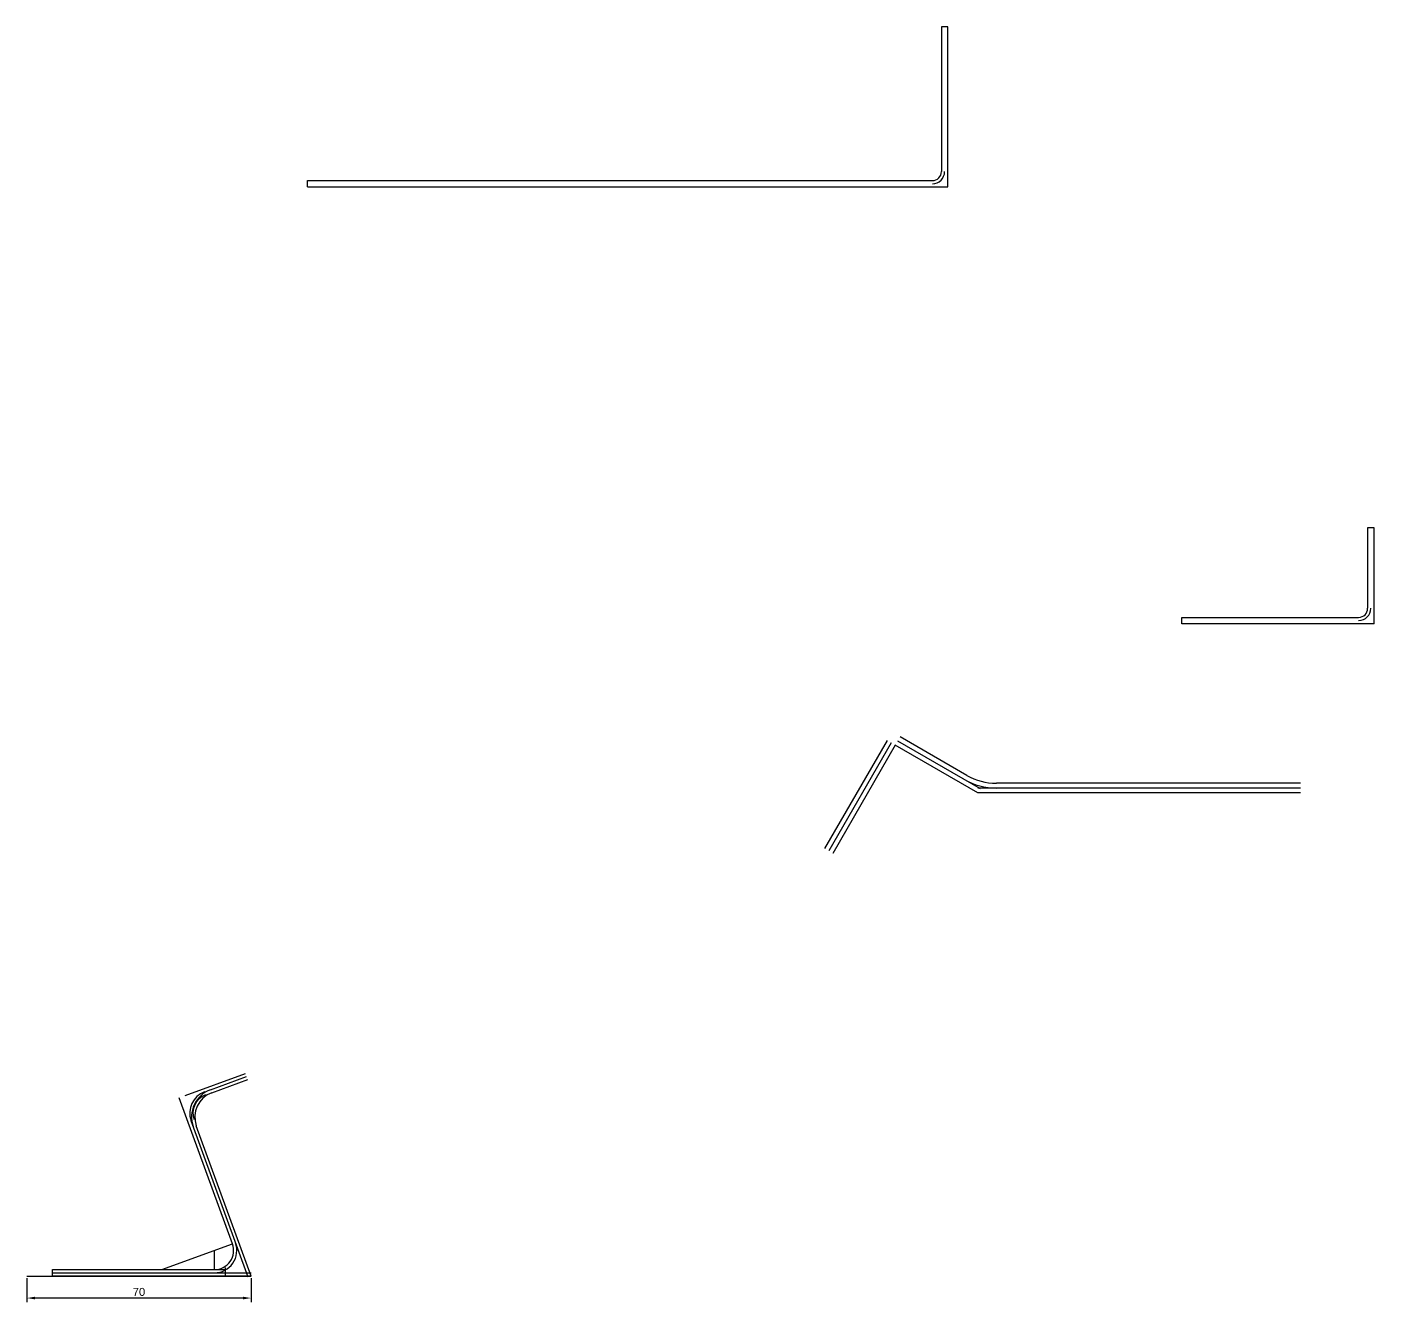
# Model space of a CAD drawing. Header units: millimetres. Extents: x 1198 to 2213, y 812 to 1528.
# Drawn here: x 1791.9 to 2212.7, y 812.1 to 1210.4 of the extents above; entities that cross this region are included whole.
import ezdxf

# ---------------------------------------------------------------- set-up
doc = ezdxf.new("R2010")
doc.units = ezdxf.units.MM
doc.styles.get("Standard").update_dxf_attribs({"font": 'arial.ttf'})
doc.dimstyles.new('ISO-25', dxfattribs={"dimtxt": 2.5, "dimasz": 2.5, "dimexe": 1.25, "dimexo": 0.625, "dimtad": 1, "dimtxsty": 'Standard', "dimcen": 2.5, "dimadec": 0, "dimazin": 0, "dimtfac": 1, "dimtmove": 0, "dimatfit": 3, "dimfxl": 1, "dimarcsym": 0})

# ---------------------------------------------------------------- blocks, each defined once
blk = doc.blocks.new('*D18')
at = {"color": 0, "lineweight": -2}
for p, q in [((1791.9, 819.57), (1791.9, 812.06)), ((1861.9, 819.57), (1861.9, 812.06)), ((1859.4, 813.31), (1794.4, 813.31))]:
    blk.add_line(p, q, dxfattribs=at)
at = {"color": 0}
for points in [[(1794.4, 813.72), (1794.4, 812.89), (1791.9, 813.31)], [(1859.4, 812.89), (1859.4, 813.72), (1861.9, 813.31)]]:
    blk.add_solid(points, dxfattribs=at)
at = {"layer": 'Defpoints', "color": 0}
for p in [(1791.9, 820.19), (1861.9, 820.19), (1791.9, 813.31)]:
    blk.add_point(p, dxfattribs=at)
at = {"color": 0, "insert": (1826.9, 815.21), "char_height": 2.5, "attachment_point": 5}
blk.add_mtext('70', dxfattribs=at)

msp = doc.modelspace()

# ---------------------------------------------------------------- linework, layer by layer
for p, q in [((2079.569, 1210.386), (2077.569, 1210.386)), ((2077.569, 1210.386), (2077.569, 1165.206)), ((2079.569, 1160.386), (2079.569, 1210.386)), ((1879.569, 1160.386), (1879.569, 1162.386)), ((1879.569, 1162.386), (2074.749, 1162.386)), ((1879.569, 1160.386), (2079.569, 1160.386)), ((2210.734, 1053.954), (2210.734, 1028.774)), ((2212.734, 1053.954), (2210.734, 1053.954)), ((2212.734, 1023.954), (2212.734, 1053.954)), ((2152.734, 1025.954), (2207.914, 1025.954)), ((2152.734, 1023.954), (2152.734, 1025.954)), ((2212.734, 1023.954), (2152.734, 1023.954)), ((2060.583, 987.505), (2041.083, 953.73)), ((2061.882, 986.755), (2042.382, 952.98)), ((2063.181, 986.005), (2043.681, 952.23)), ((2088.989, 971.105), (2063.181, 986.005)), ((2089.739, 972.404), (2063.931, 987.304)), ((2085.499, 976.583), (2064.681, 988.603)), ((2189.789, 972.605), (2088.989, 972.605)), ((2189.789, 974.105), (2094.749, 974.105)), ((2189.789, 971.105), (2088.989, 971.105)), ((1841.383, 876.576), (1860.177, 883.416)), ((1849.28, 878.386), (1860.519, 882.477)), ((1849.622, 877.447), (1860.861, 881.537)), ((1856.117, 830.247), (1839.504, 875.892)), ((1860.965, 819.852), (1843.179, 868.716)), ((1861.904, 820.195), (1844.817, 867.142)), ((1833.994, 822.195), (1856.117, 830.247)), ((1850.479, 822.195), (1850.479, 828.195)), ((1799.904, 822.195), (1853.904, 822.195)), ((1799.904, 820.195), (1799.904, 822.195)), ((1799.904, 821.195), (1861.904, 821.195)), ((1853.904, 820.195), (1853.904, 822.8)), ((1791.904, 820.195), (1853.904, 820.195)), ((1799.904, 820.195), (1861.904, 820.195)), ((1861.904, 820.195), (1799.904, 820.195))]:
    msp.add_line(p, q)
for centre, radius, start, end in [((2074.749, 1165.206), 2.82, 270, 0), ((2074.749, 1165.206), 3.82, 270, 0), ((2207.914, 1028.774), 2.82, 270, 0), ((2207.914, 1028.774), 3.82, 270, 0), ((2094.749, 992.605), 18.5, 240, 270), ((2094.749, 992.605), 20, 240, 270), ((1849.757, 871.111), 7, 110, 200), ((1852.372, 869.891), 9.04, 110, 200), ((1849.757, 871.111), 6, 110, 200), ((1852.372, 869.891), 8.04, 110, 200), ((1850.479, 828.195), 7, 270, 20), ((1850.479, 828.195), 6, 270, 20)]:
    msp.add_arc(centre, radius, start, end)

# ---------------------------------------------------------------- dimensions: what is measured, and where the dimension line sits
dim = msp.add_linear_dim(base=(1791.904, 813.306), p1=(1861.904, 820.195), p2=(1791.904, 820.195), dimstyle='ISO-25')
dim.commit()
dim.dimension.update_dxf_attribs({"geometry": '*D18', "text_midpoint": (1826.904, 815.208)})

doc.saveas('drawing.dxf')
